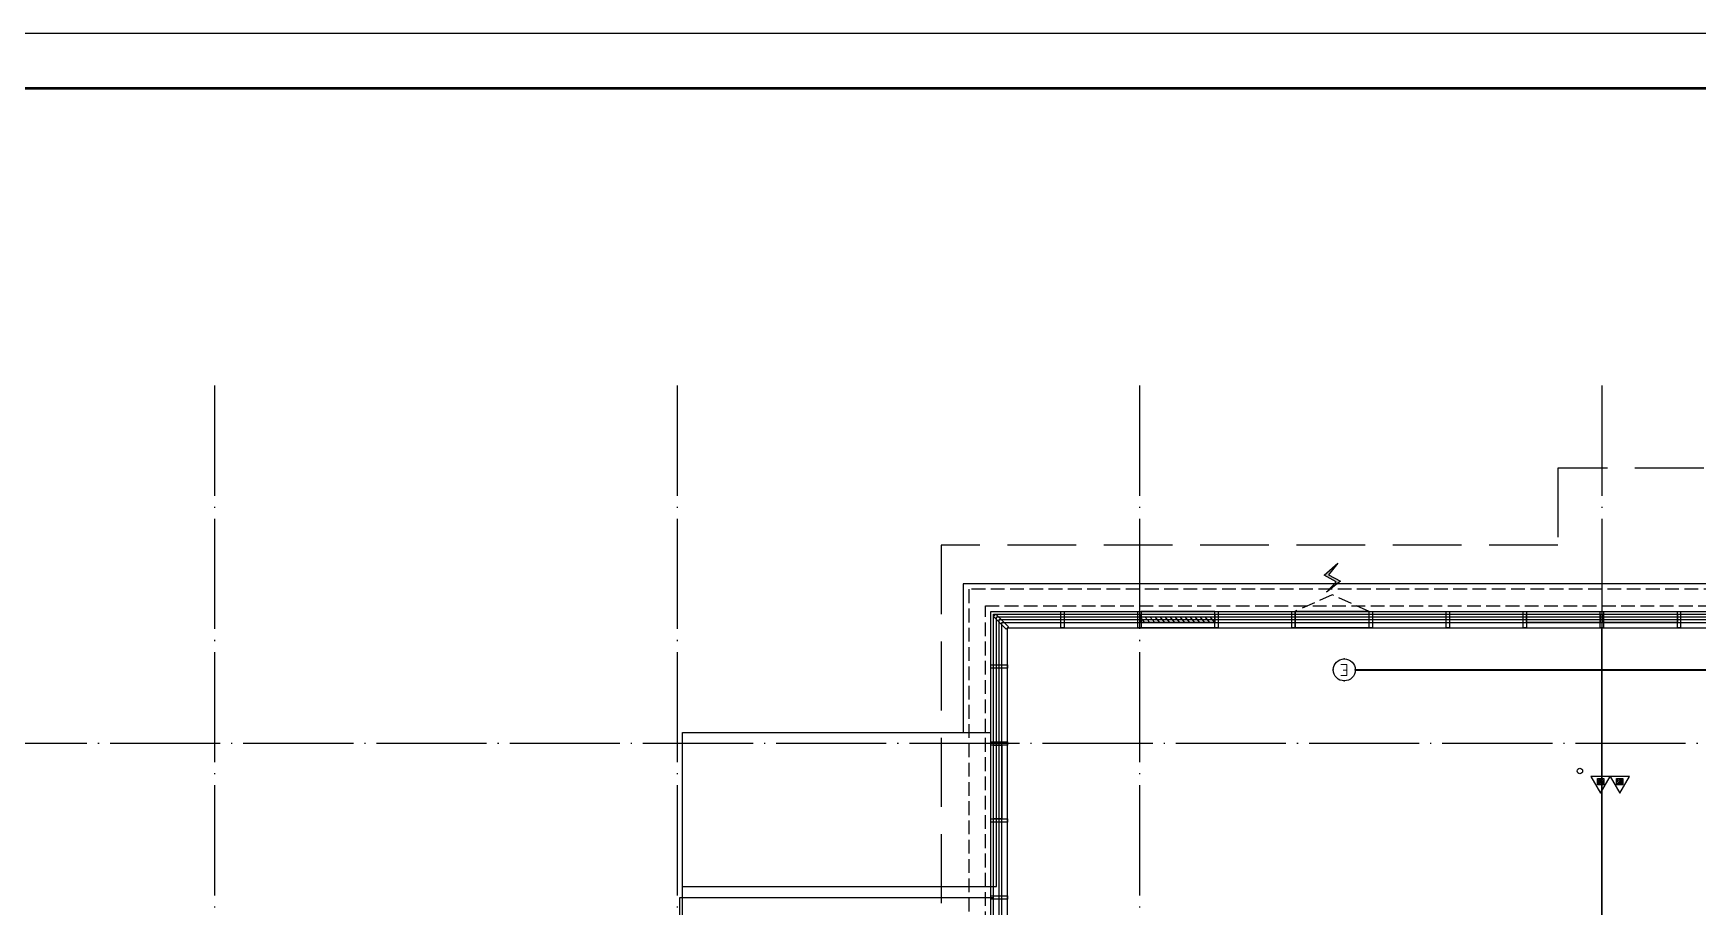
# Model space of a CAD drawing. Extents: x -292644 to 261407, y -12902 to 435090.
# Drawn here: x 108463 to 138697, y 30635 to 46500 of the extents above; entities that cross this region are included whole.
import ezdxf
from ezdxf.enums import TextEntityAlignment as Align
from ezdxf.xclip import XClip

# ---------------------------------------------------------------- set-up
doc = ezdxf.new("R2010")
doc.units = 0
doc.header["$LTSCALE"] = 1000
doc.header["$MEASUREMENT"] = 0
for name, pattern in [('104-10 轴网$0$DOTE', [2.42, 2, -0.2, 0.02, -0.2]), ('8#楼幕墙$0$109-34 轴网$0$L1$0$$AUDIT_BAD_LTYPE1', [0]), ('8#楼幕墙$0$DASH', [0.35, 0.25, -0.1]), ('DASH', [0.35, 0.25, -0.1]), ('X-104 8#10#平面_t3$0$109-34 轴网$0$L1$0$$AUDIT_BAD_LTYPE1', [0]), ('X-104 8#10#平面_t3$0$DASH', [0.35, 0.25, -0.1])]:
    doc.linetypes.add(name, pattern=pattern)
doc.layers.get('0').update_dxf_attribs({"linetype": 'CONTINUOUS'})
doc.layers.get('Defpoints').update_dxf_attribs({"linetype": 'CONTINUOUS'})
for name, color, linetype in [('104-10 轴网$0$A_AXIS-轴线', 36, '104-10 轴网$0$DOTE'), ('8#楼幕墙$0$04-电动窗', 1, 'CONTINUOUS'), ('8#楼幕墙$0$A-C_玻璃幕墙', 140, 'CONTINUOUS'), ('EQUIP-照明', 3, 'CONTINUOUS'), ('WIRE-应急', 2, 'DASH'), ('X-104 8#10#平面_t3$0$A-E_楼梯', 171, 'CONTINUOUS'), ('X-104 8#10#平面_t3$0$A-O_分水线', 127, 'CONTINUOUS'), ('X-104 8#10#平面_t3$0$A-O_屋面', 201, 'CONTINUOUS'), ('X-104 8#10#平面_t3$0$A-O_散水', 134, 'CONTINUOUS'), ('X-104 8#10#平面_t3$0$A-SUR_看线', 231, 'CONTINUOUS'), ('X-104 8#10#平面_t3$0$水-消火栓', 41, 'CONTINUOUS')]:
    doc.layers.add(name, color=color, linetype=linetype)
doc.layers.add('8#楼幕墙$0$04-不打印_辅助线', color=165, linetype='CONTINUOUS', plot=False)
doc.layers.add('X-104 8#10#平面_t3$0$04-不打印_辅助线', color=165, linetype='CONTINUOUS', plot=False)
doc.layers.add('X-104 8#10#平面_t3$0$000套内', color=226, linetype='CONTINUOUS', lineweight=30, plot=False)
doc.layers.get('X-104 8#10#平面_t3$0$A-O_分水线').off()
doc.styles.add('_TEL_DIM', font='SIMPLEX', dxfattribs={"width": 0.7, "height": 3.5, "bigfont": 'HZTXT'})
doc.styles.get("Standard").update_dxf_attribs({"font": 'gbenor.shx', "bigfont": 'gbcbig.shx'})

# ---------------------------------------------------------------- blocks, each defined once
blk = doc.blocks.new('图框-A1')
for points, const_width in [([(0, 0), (841, 0), (841, 594), (0, 594)], 0.05), ([(766, 584), (25, 584), (25, 10), (766, 10)], 0.5)]:
    blk.add_lwpolyline(points, close=True, dxfattribs=dict(const_width=const_width))
at = {"const_width": 0.05}
for points in [[(420.5, 594), (420.5, 592)], [(420.5, 0), (420.5, 2)]]:
    blk.add_lwpolyline(points, dxfattribs=at)
blk = doc.blocks.new('104-10 轴网')
at = {"layer": '104-10 轴网$0$A_AXIS-轴线', "linetype": '104-10 轴网$0$DOTE'}
for p, q in [((120430, 40100), (120430, -6500)), ((128830, 40100), (128830, -6500)), ((137230, 40100), (137230, -6500)), ((145630, 40100), (145630, -6500)), ((168930, 33600), (113930, 33600))]:
    blk.add_line(p, q, dxfattribs=at)
at = {"layer": 'Defpoints'}
blk.add_lwpolyline([(104380, 45500), (178480, 45500), (178480, -11900), (104380, -11900)], close=True, dxfattribs=at)
blk = doc.blocks.new('104-8910 结构')
at = {"layer": 'Defpoints'}
blk.add_lwpolyline([(-19000, -118200), (61000, -118200), (61000, 41800), (-19000, 41800)], close=True, dxfattribs=at)
blk = doc.blocks.new('X-104 8#10#平面_t3$0$fdhggh')
at = {"layer": 'X-104 8#10#平面_t3$0$04-不打印_辅助线'}
blk.add_lwpolyline([(19450, 12900), (19450, -2650), (-2650, -2650), (-2650, 27850), (8450, 27850), (8450, 30800), (14150, 30800), (14150, 35950), (44350, 35950), (44350, 14450), (24500, 14450), (24500, 12900)], close=True, dxfattribs=at)
blk = doc.blocks.new('8#楼幕墙$0$ii')
blk.add_lwpolyline([(-1340, 0), (0, 0), (0, -150), (-1340, -150)], close=True)
blk = doc.blocks.new('8#楼幕墙$0$$TCHSYS$WIN2D')
for p, q in [((-0.5, 0.5), (0.5, 0.5)), ((-0.5, 0.5), (-0.5, -0.5)), ((0.5, 0.5), (0.5, -0.5)), ((0.5, 0.167), (-0.5, 0.167)), ((0.5, -0.167), (-0.5, -0.167)), ((-0.5, -0.5), (0.5, -0.5))]:
    blk.add_line(p, q)
blk = doc.blocks.new('8#楼幕墙$0$开启扇')
at = {"layer": '8#楼幕墙$0$04-电动窗'}
h = blk.add_hatch(color=1, dxfattribs=at)
h.dxf.hatch_style = 1
h.paths.add_polyline_path([(771, 399), (600, 588), (817, 705), (569, 925), (738, 715), (521, 598)])
at = {"linetype": '8#楼幕墙$0$DASH'}
blk.add_lwpolyline([(0, 50), (670, 350), (1340, 50)], dxfattribs=at)
at = {"layer": '8#楼幕墙$0$04-电动窗', "color": 1}
blk.add_lwpolyline([(771, 399), (600, 588), (817, 705), (569, 925), (738, 715), (521, 598), (771, 399)], close=True, dxfattribs=at)
at = {"xscale": -1340, "yscale": 300, "zscale": 1340, "rotation": 180}
blk.add_blockref('8#楼幕墙$0$$TCHSYS$WIN2D', (670, -100), dxfattribs=at)
blk = doc.blocks.new('8#楼幕墙$0$$WINLIB2D$00000039')
at = {"color": 0}
for points in [[(-0.5, 0.5), (-0.5, -0.5)], [(0.5, 0.5), (-0.5, 0.5)], [(0.5, -0.5), (0.5, 0.5)], [(-0.5, 0.167), (0.5, 0.167)], [(-0.452, -0.167), (-0.5, 0.084)], [(-0.384, -0.167), (-0.448, 0.167)], [(-0.316, -0.167), (-0.38, 0.167)], [(-0.248, -0.167), (-0.312, 0.167)], [(-0.18, -0.167), (-0.244, 0.167)], [(-0.112, -0.167), (-0.176, 0.167)], [(-0.044, -0.167), (-0.108, 0.167)], [(0.024, -0.167), (-0.04, 0.167)], [(0.092, -0.167), (0.028, 0.167)], [(0.16, -0.167), (0.096, 0.167)], [(0.228, -0.167), (0.164, 0.167)], [(0.296, -0.167), (0.232, 0.167)], [(0.364, -0.167), (0.3, 0.167)], [(0.432, -0.167), (0.368, 0.167)], [(0.5, -0.167), (0.436, 0.167)], [(-0.5, -0.167), (0.5, -0.167)], [(0.5, -0.5), (-0.5, -0.5)]]:
    blk.add_lwpolyline(points, dxfattribs=at)
blk = doc.blocks.new('8#楼幕墙')
at = {"layer": '8#楼幕墙$0$04-不打印_辅助线'}
blk.add_lwpolyline([(19400, 12900), (19400, -2600), (-2600, -2600), (-2600, 27800), (8500, 27800), (8500, 31000), (14200, 31000), (14200, 35900), (44300, 35900), (44300, 14500), (24130, 14500), (24130, 12900)], close=True, dxfattribs=at)
at = {"layer": '8#楼幕墙$0$A-C_玻璃幕墙'}
for points in [[(13870, 29500), (14100, 29500), (14100, 36000), (44400, 36000), (44400, 14400), (23970, 14400)], [(13870, 29200), (14400, 29200), (14400, 35700), (44100, 35700), (44100, 14700), (23970, 14700)], [(13930, 29450), (14150, 29450), (14150, 35950), (44350, 35950), (44350, 14450), (24030, 14450)], [(13930, 29300), (14300, 29300), (14300, 35800), (44200, 35800), (44200, 14600), (24030, 14600)]]:
    blk.add_lwpolyline(points, dxfattribs=at)
for points in [[(15370, 36000), (15430, 36000), (15430, 35700), (15370, 35700)], [(16770, 36000), (16830, 36000), (16830, 35700), (16770, 35700)], [(18170, 36000), (18230, 36000), (18230, 35700), (18170, 35700)], [(19570, 36000), (19630, 36000), (19630, 35700), (19570, 35700)], [(20970, 36000), (21030, 36000), (21030, 35700), (20970, 35700)], [(22370, 36000), (22430, 36000), (22430, 35700), (22370, 35700)], [(23770, 36000), (23830, 36000), (23830, 35700), (23770, 35700)], [(25170, 36000), (25230, 36000), (25230, 35700), (25170, 35700)], [(26570, 36000), (26630, 36000), (26630, 35700), (26570, 35700)], [(14421, 35719), (14379, 35677), (14150, 35906), (14192, 35948)], [(14100, 34970), (14100, 35030), (14400, 35030), (14400, 34970)], [(14100, 33570), (14100, 33630), (14400, 33630), (14400, 33570)], [(14100, 32170), (14100, 32230), (14400, 32230), (14400, 32170)], [(14100, 30770), (14100, 30830), (14400, 30830), (14400, 30770)]]:
    blk.add_lwpolyline(points, close=True, dxfattribs=at)
at = {"layer": '8#楼幕墙$0$A-C_玻璃幕墙', "linetype": '8#楼幕墙$0$109-34 轴网$0$L1$0$$AUDIT_BAD_LTYPE1', "xscale": -1}
blk.add_blockref('8#楼幕墙$0$开启扇', (20970, 35950), dxfattribs=at)
at = {"layer": '8#楼幕墙$0$A-C_玻璃幕墙'}
for p in [(18170, 35950), (25170, 35950), (26570, 35950)]:
    blk.add_blockref('8#楼幕墙$0$ii', p, dxfattribs=at)
at = {"layer": '8#楼幕墙$0$A-C_玻璃幕墙', "rotation": 90}
blk.add_blockref('8#楼幕墙$0$ii', (14150, 33570), dxfattribs=at)
at = {"layer": 'Defpoints', "color": 2, "linetype": '8#楼幕墙$0$109-34 轴网$0$L1$0$$AUDIT_BAD_LTYPE1', "xscale": 1340, "yscale": 300, "zscale": -1340}
blk.add_blockref('8#楼幕墙$0$$WINLIB2D$00000039', (17500, 35850), dxfattribs=at)
blk = doc.blocks.new('X-104 8#10#平面_t3$0$$TWTSYS$00000546')
h = blk.add_hatch()
h.set_pattern_fill('ANSI31', color=256, scale=200, style=0)
h.set_pattern_definition([(45, (-38543.802, -6670.83), (-17.67767, 17.67767), [])])
h.paths.add_polyline_path([(-65, 174), (65, 174), (65, 44), (-65, 44)])
for points in [[(0, 344), (-198, 0), (198, 0)], [(-65, 174), (65, 174), (65, 44), (-65, 44)]]:
    blk.add_lwpolyline(points, close=True)
blk = doc.blocks.new('X-104 8#10#平面_t3$0$A$C46662BA1')
at = {"layer": 'X-104 8#10#平面_t3$0$水-消火栓'}
blk.add_circle((136557, 33100), 50, dxfattribs=at)
at = {"layer": 'X-104 8#10#平面_t3$0$水-消火栓', "xscale": 0.88, "yscale": 0.88, "zscale": 0.88, "rotation": 179.9999999999992}
for p in [(136932, 33000), (137282, 33000)]:
    blk.add_blockref('X-104 8#10#平面_t3$0$$TWTSYS$00000546', p, dxfattribs=at)
blk = doc.blocks.new('X-104 8#10#平面_t3')
at = {"linetype": 'X-104 8#10#平面_t3$0$109-34 轴网$0$L1$0$$AUDIT_BAD_LTYPE1'}
blk.add_lwpolyline([(177307, 46500), (177307, -12900), (93207, -12900), (93207, 46500)], close=True, dxfattribs=at)
at = {"layer": 'X-104 8#10#平面_t3$0$000套内'}
blk.add_lwpolyline([(136857, 24950), (132207, 24950), (132207, 26050), (128307, 26050), (128307, 27150), (126007, 27150), (126007, 35850), (156007, 35850), (156007, 14551), (137257, 14550), (136707, 14550), (136707, 22050), (136857, 22050)], close=True, dxfattribs=at)
at = {"layer": 'X-104 8#10#平面_t3$0$A-E_楼梯', "linetype": 'X-104 8#10#平面_t3$0$109-34 轴网$0$L1$0$$AUDIT_BAD_LTYPE1'}
for p, q in [((120257, 29500), (120257, 33800)), ((120257, 33800), (125857, 33800)), ((120257, 30800), (125857, 30800))]:
    blk.add_line(p, q, dxfattribs=at)
at = {"layer": 'X-104 8#10#平面_t3$0$A-O_屋面', "linetype": 'X-104 8#10#平面_t3$0$DASH', "ltscale": 5}
blk.add_lwpolyline([(154557, 38600), (136157, 38600), (136157, 37200), (124957, 37200), (124957, 30200), (119357, 30200), (119357, 28800), (108157, 28800), (108157, 17600), (106757, 17600), (106757, -3604), (106757, -3600), (120957, -3600), (120957, -2700), (131257, -2700), (131257, -800), (132157, -800), (132157, 11800), (139157, 11800)], dxfattribs=at)
at = {"layer": 'X-104 8#10#平面_t3$0$A-O_散水'}
blk.add_lwpolyline([(125857, 33800), (125857, 36000), (156157, 36000), (156157, 14400), (136257, 14400), (136257, 13900), (156657, 13900), (156657, 36500), (125357, 36500), (125357, 33800), (125857, 33800)], dxfattribs=at)
at = {"layer": 'X-104 8#10#平面_t3$0$A-O_散水', "linetype": 'X-104 8#10#平面_t3$0$DASH'}
blk.add_lwpolyline([(125757, 29600), (125757, 36100), (156257, 36100), (156257, 14300), (131357, 14300), (131357, 14000), (156557, 14000), (156557, 36400), (125457, 36400), (125457, 29600)], close=True, dxfattribs=at)
at = {"layer": 'X-104 8#10#平面_t3$0$A-SUR_看线', "linetype": 'X-104 8#10#平面_t3$0$DASH', "ltscale": 2, "const_width": 30}
blk.add_lwpolyline([(136957, 25550), (136957, 35700)], dxfattribs=at)
at = {"linetype": 'X-104 8#10#平面_t3$0$109-34 轴网$0$L1$0$$AUDIT_BAD_LTYPE1'}
ref = blk.add_blockref('8#楼幕墙', (111757, 0), dxfattribs=at)
XClip(ref).set_block_clipping_path([(-18549.9999999995, -12899.9999999999), (65550.0000000003, 284100.0000000003)])
blk.add_blockref('X-104 8#10#平面_t3$0$fdhggh', (111757, 0), dxfattribs=at)
at = {"xscale": 100, "yscale": 100, "zscale": 100}
for p in [(93207, 46500), (93207, -12900)]:
    blk.add_blockref('图框-A1', p, dxfattribs=at)
at = {"linetype": 'X-104 8#10#平面_t3$0$109-34 轴网$0$L1$0$$AUDIT_BAD_LTYPE1'}
ref = blk.add_blockref('104-10 轴网', (-8673, 0), dxfattribs=at)
XClip(ref).set_block_clipping_path([(104379.5977508624, -11900), (178479.5977508624, 45500)])
ref = blk.add_blockref('104-8910 结构', (153887, -72700), dxfattribs=dict(at, rotation=180))
XClip(ref).set_block_clipping_path([(-15919.9999999996, -118200.0000000001), (58180.0000000003, -60800.0000000001)])
at = {"layer": 'X-104 8#10#平面_t3$0$A-O_分水线', "linetype": 'X-104 8#10#平面_t3$0$109-34 轴网$0$L1$0$$AUDIT_BAD_LTYPE1'}
blk.add_blockref('X-104 8#10#平面_t3$0$A$C46662BA1', (0, 0), dxfattribs=at)
blk = doc.blocks.new('$equip$00001147')
blk.add_circle((0, 0), 0.5)
at = {"flags": 9}
blk.add_attdef('A', (0, 0), '', height=0.00002, dxfattribs=at)
blk = doc.blocks.new('$equip_U$00000361(HT0843)')
for p in [(-0.5, 0), (0, 0.5), (0.5, 0), (0, -0.5)]:
    blk.add_point(p)
blk.add_blockref('$equip$00001147', (0, 0))
at = {"color": 7, "style": '_TEL_DIM'}
blk.add_attdef('$TEXT$', text='', height=0.5, dxfattribs=at).set_placement((0, 0), align=Align.MIDDLE_CENTER)
at = {"color": 7, "style": '_TEL_DIM', "flags": 1}
for tag in ['A', 'REMARK']:
    blk.add_attdef(tag, text='', height=0.000025, dxfattribs=at).set_placement((0, 0), align=Align.MIDDLE_CENTER)

msp = doc.modelspace()

# ---------------------------------------------------------------- linework, layer by layer
at = {"layer": 'WIRE-应急', "linetype": 'DASH', "const_width": 35}
msp.add_lwpolyline([(141044, 34937), (132476, 34937)], dxfattribs=at)

# ---------------------------------------------------------------- block references
msp.add_blockref('X-104 8#10#平面_t3', (0, 0))
at = {"layer": 'EQUIP-照明', "xscale": 400, "yscale": 400, "zscale": 400, "rotation": 180}
msp.add_blockref('$equip_U$00000361(HT0843)', (132276, 34937), dxfattribs=at).add_auto_attribs({'$TEXT$': 'E'})

doc.saveas('drawing.dxf')
